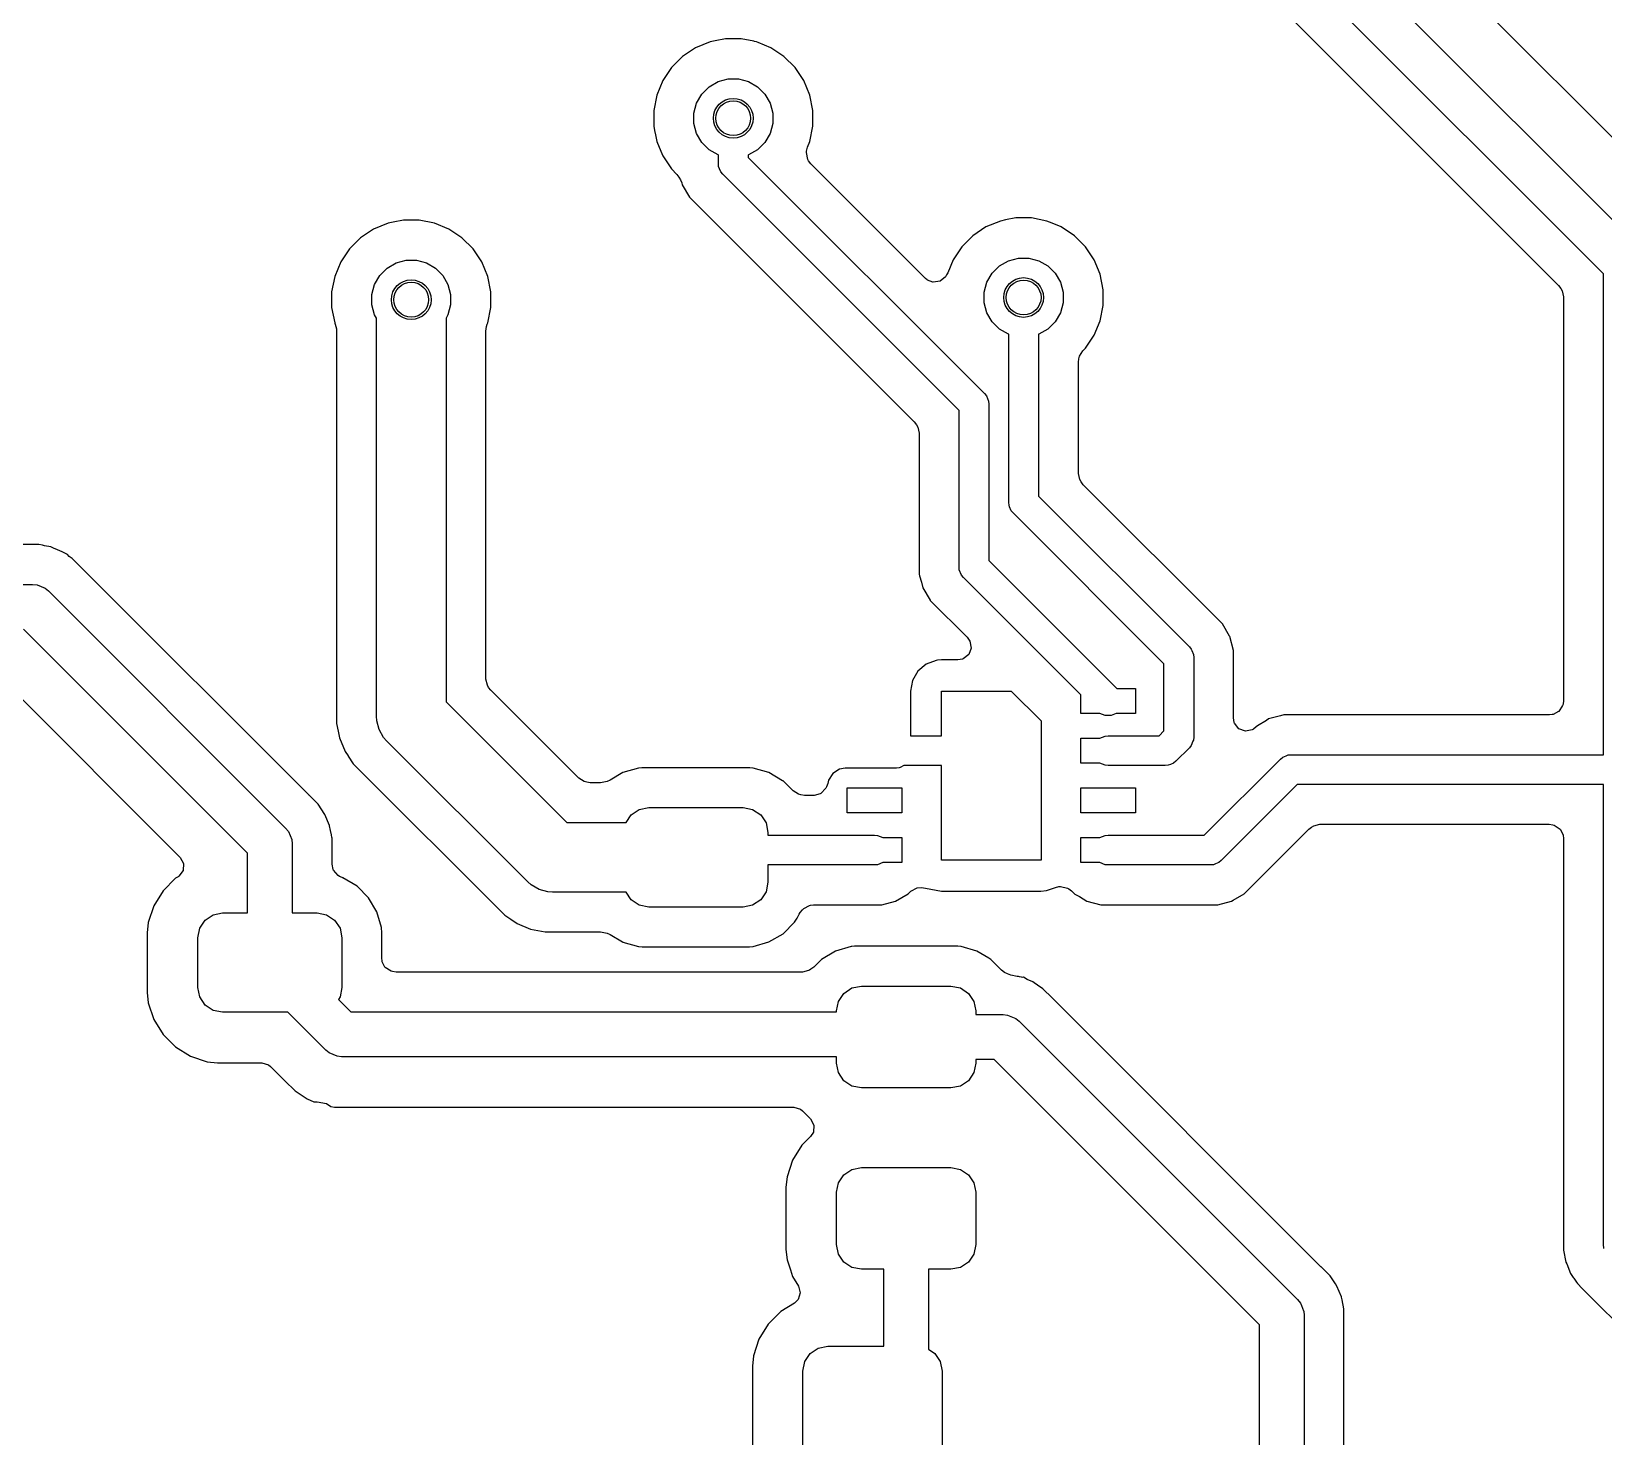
# Model space of a CAD drawing. Header units: inches. Extents: x 0.23 to 2.97, y 0.23 to 2.17.
# Drawn here: x 1.923 to 2.545, y 1.224 to 1.78 of the extents above; entities that cross this region are included whole.
import ezdxf

# ---------------------------------------------------------------- set-up
doc = ezdxf.new("R2010")
doc.units = ezdxf.units.IN
doc.header["$MEASUREMENT"] = 0
doc.layers.add('BLACK', color=250, linetype='CONTINUOUS')

msp = doc.modelspace()

# ---------------------------------------------------------------- linework, layer by layer
at = {"layer": 'BLACK', "linetype": 'CONTINUOUS'}
for p, q in [((2.5769, 1.71002), (2.40977, 1.87715)), ((2.42905, 1.82534), (2.56026, 1.69412)), ((2.54514, 1.68419), (2.41911, 1.81022)), ((2.41433, 1.7927), (2.52742, 1.67962)), ((2.19135, 1.77616), (2.18561, 1.77379)), ((2.19342, 1.77657), (2.19135, 1.77616)), ((2.19135, 1.77616), (2.19135, 1.77616)), ((2.19135, 1.77616), (2.19135, 1.77616)), ((2.19744, 1.77737), (2.19342, 1.77657)), ((2.20365, 1.77737), (2.19744, 1.77737)), ((2.19744, 1.77737), (2.19744, 1.77737)), ((2.19744, 1.77737), (2.19744, 1.77737)), ((2.20865, 1.77638), (2.20365, 1.77737)), ((2.20365, 1.77737), (2.20365, 1.77737)), ((2.20365, 1.77737), (2.20365, 1.77737)), ((2.20891, 1.77633), (2.20865, 1.77638)), ((2.20865, 1.77638), (2.20865, 1.77638)), ((2.20974, 1.77616), (2.20891, 1.77633)), ((2.21044, 1.77587), (2.20974, 1.77616)), ((2.20974, 1.77616), (2.20974, 1.77616)), ((2.21547, 1.77379), (2.21044, 1.77587)), ((2.18045, 1.77034), (2.17606, 1.76595)), ((2.18561, 1.77379), (2.18045, 1.77034)), ((2.18045, 1.77034), (2.18045, 1.77034)), ((2.22063, 1.77034), (2.21547, 1.77379)), ((2.22502, 1.76595), (2.22063, 1.77034)), ((2.17606, 1.76595), (2.17261, 1.76079)), ((2.17606, 1.76595), (2.17606, 1.76595)), ((2.22847, 1.76079), (2.22502, 1.76595)), ((2.17261, 1.76079), (2.17024, 1.75505)), ((2.18805, 1.75545), (2.19096, 1.75835)), ((2.19096, 1.75835), (2.19452, 1.76041)), ((2.19452, 1.76041), (2.19849, 1.76147)), ((2.19849, 1.76147), (2.2026, 1.76147)), ((2.2026, 1.76147), (2.20657, 1.76041)), ((2.20657, 1.76041), (2.21013, 1.75835)), ((2.21013, 1.75835), (2.21304, 1.75545)), ((2.23085, 1.75505), (2.22847, 1.76079)), ((2.17024, 1.75505), (2.16903, 1.74896)), ((2.18493, 1.74791), (2.18599, 1.75188)), ((2.18599, 1.75188), (2.18805, 1.75545)), ((2.21304, 1.75545), (2.21509, 1.75188)), ((2.21509, 1.75188), (2.21616, 1.74791)), ((2.23206, 1.74896), (2.23085, 1.75505)), ((2.16903, 1.74896), (2.16903, 1.74275)), ((2.18493, 1.7438), (2.18493, 1.74791)), ((2.18599, 1.73983), (2.18493, 1.7438)), ((2.21616, 1.7438), (2.21509, 1.73983)), ((2.21616, 1.74791), (2.21616, 1.7438)), ((2.23206, 1.74275), (2.23206, 1.74896)), ((2.16903, 1.74275), (2.16938, 1.74098)), ((2.16938, 1.74098), (2.16971, 1.73934)), ((2.16971, 1.73934), (2.17024, 1.73667)), ((2.18805, 1.73627), (2.18599, 1.73983)), ((2.21509, 1.73983), (2.21304, 1.73627)), ((2.23085, 1.73667), (2.23206, 1.74275)), ((2.17024, 1.73667), (2.17024, 1.73667)), ((2.17024, 1.73667), (2.17024, 1.73667)), ((2.17024, 1.73667), (2.1718, 1.73289)), ((2.1718, 1.73289), (2.17261, 1.73093)), ((2.19096, 1.73336), (2.18805, 1.73627)), ((2.19452, 1.73131), (2.19096, 1.73336)), ((2.19464, 1.73128), (2.19452, 1.73131)), ((2.19464, 1.72791), (2.19464, 1.73128)), ((2.20657, 1.73131), (2.20645, 1.73128)), ((2.20645, 1.73128), (2.20645, 1.73036)), ((2.21013, 1.73336), (2.20657, 1.73131)), ((2.21304, 1.73627), (2.21013, 1.73336)), ((2.22949, 1.73228), (2.22953, 1.73283)), ((2.23009, 1.72955), (2.22949, 1.73228)), ((2.22953, 1.73283), (2.2299, 1.73437)), ((2.2299, 1.73437), (2.23085, 1.73667)), ((2.23085, 1.73667), (2.23085, 1.73667)), ((2.23085, 1.73667), (2.23085, 1.73667)), ((2.17261, 1.73093), (2.17606, 1.72577)), ((2.17606, 1.72577), (2.17606, 1.72577)), ((2.17606, 1.72577), (2.17824, 1.72359)), ((2.19475, 1.72676), (2.19464, 1.72791)), ((2.19512, 1.72588), (2.19475, 1.72676)), ((2.19563, 1.72463), (2.19512, 1.72588)), ((2.20645, 1.73036), (2.30003, 1.63678)), ((2.23039, 1.729), (2.23009, 1.72955)), ((2.23123, 1.72787), (2.23039, 1.729)), ((2.27671, 1.6824), (2.23123, 1.72787)), ((2.17824, 1.72359), (2.17903, 1.72257)), ((2.17903, 1.72257), (2.17966, 1.72147)), ((2.17966, 1.72147), (2.18015, 1.72028)), ((2.18015, 1.72028), (2.18035, 1.71955)), ((2.18035, 1.71955), (2.18035, 1.71955)), ((2.18035, 1.71955), (2.18035, 1.71955)), ((2.18035, 1.71955), (2.1832, 1.71461)), ((2.19637, 1.72374), (2.19563, 1.72463)), ((2.28995, 1.63015), (2.19637, 1.72374)), ((2.1832, 1.71461), (2.1832, 1.71461)), ((2.1832, 1.71461), (2.1832, 1.71461)), ((2.1832, 1.71461), (2.1832, 1.71461)), ((2.1832, 1.71461), (2.27223, 1.62558)), ((2.31244, 1.70637), (2.30842, 1.70557)), ((2.31865, 1.70637), (2.31244, 1.70637)), ((2.31244, 1.70637), (2.31244, 1.70637)), ((2.31244, 1.70637), (2.31244, 1.70637)), ((2.32474, 1.70516), (2.31865, 1.70637)), ((2.31865, 1.70637), (2.31865, 1.70637)), ((2.31865, 1.70637), (2.31865, 1.70637)), ((2.05807, 1.70193), (2.05291, 1.69848)), ((2.06381, 1.7043), (2.05807, 1.70193)), ((2.06587, 1.70472), (2.06381, 1.7043)), ((2.06381, 1.7043), (2.06381, 1.7043)), ((2.06381, 1.7043), (2.06381, 1.7043)), ((2.0699, 1.70552), (2.06587, 1.70472)), ((2.0761, 1.70552), (2.0699, 1.70552)), ((2.0699, 1.70552), (2.0699, 1.70552)), ((2.0699, 1.70552), (2.0699, 1.70552)), ((2.08219, 1.7043), (2.0761, 1.70552)), ((2.0761, 1.70552), (2.0761, 1.70552)), ((2.0761, 1.70552), (2.0761, 1.70552)), ((2.08793, 1.70193), (2.08219, 1.7043)), ((2.08219, 1.7043), (2.08219, 1.7043)), ((2.08219, 1.7043), (2.08219, 1.7043)), ((2.09309, 1.69848), (2.08793, 1.70193)), ((2.30061, 1.70279), (2.29545, 1.69934)), ((2.30635, 1.70516), (2.30061, 1.70279)), ((2.30842, 1.70557), (2.30635, 1.70516)), ((2.30635, 1.70516), (2.30635, 1.70516)), ((2.30635, 1.70516), (2.30635, 1.70516)), ((2.32681, 1.7043), (2.32474, 1.70516)), ((2.32474, 1.70516), (2.32474, 1.70516)), ((2.33047, 1.70279), (2.32681, 1.7043)), ((2.33563, 1.69934), (2.33047, 1.70279)), ((2.04852, 1.69409), (2.04507, 1.68893)), ((2.05291, 1.69848), (2.04852, 1.69409)), ((2.04852, 1.69409), (2.04852, 1.69409)), ((2.05291, 1.69848), (2.05291, 1.69848)), ((2.09748, 1.69409), (2.09309, 1.69848)), ((2.10093, 1.68893), (2.09748, 1.69409)), ((2.29106, 1.69495), (2.28761, 1.68979)), ((2.29545, 1.69934), (2.29106, 1.69495)), ((2.29106, 1.69495), (2.29106, 1.69495)), ((2.29545, 1.69934), (2.29545, 1.69934)), ((2.34002, 1.69495), (2.33563, 1.69934)), ((2.34347, 1.68979), (2.34002, 1.69495)), ((2.04507, 1.68893), (2.0427, 1.68319)), ((2.06341, 1.68649), (2.06697, 1.68855)), ((2.06697, 1.68855), (2.07094, 1.68961)), ((2.07094, 1.68961), (2.07506, 1.68961)), ((2.07506, 1.68961), (2.07903, 1.68855)), ((2.07903, 1.68855), (2.08259, 1.68649)), ((2.1033, 1.68319), (2.10093, 1.68893)), ((2.28761, 1.68979), (2.28548, 1.68464)), ((2.30596, 1.68735), (2.30952, 1.68941)), ((2.30952, 1.68941), (2.31349, 1.69047)), ((2.31349, 1.69047), (2.3176, 1.69047)), ((2.3176, 1.69047), (2.32157, 1.68941)), ((2.32157, 1.68941), (2.32513, 1.68735)), ((2.34585, 1.68405), (2.34347, 1.68979)), ((2.0427, 1.68319), (2.04148, 1.6771)), ((2.05845, 1.68003), (2.06051, 1.68359)), ((2.06051, 1.68359), (2.06341, 1.68649)), ((2.08259, 1.68649), (2.08549, 1.68359)), ((2.08549, 1.68359), (2.08755, 1.68003)), ((2.10452, 1.6771), (2.1033, 1.68319)), ((2.27737, 1.68184), (2.27671, 1.6824)), ((2.27747, 1.68177), (2.27737, 1.68184)), ((2.27957, 1.68093), (2.27747, 1.68177)), ((2.28245, 1.68129), (2.27968, 1.68091)), ((2.28458, 1.6831), (2.28245, 1.68129)), ((2.28505, 1.68382), (2.28458, 1.6831)), ((2.28548, 1.68464), (2.28505, 1.68382)), ((2.30099, 1.68088), (2.30305, 1.68445)), ((2.30305, 1.68445), (2.30596, 1.68735)), ((2.32513, 1.68735), (2.32804, 1.68445)), ((2.32804, 1.68445), (2.33009, 1.68088)), ((2.34706, 1.67796), (2.34585, 1.68405)), ((2.54514, 1.49376), (2.54514, 1.68419)), ((2.04148, 1.6771), (2.04148, 1.6709)), ((2.05739, 1.67606), (2.05845, 1.68003)), ((2.05739, 1.67194), (2.05739, 1.67606)), ((2.08755, 1.68003), (2.08861, 1.67606)), ((2.08861, 1.67606), (2.08861, 1.67194)), ((2.10452, 1.6709), (2.10452, 1.6771)), ((2.27968, 1.68091), (2.27957, 1.68093)), ((2.27968, 1.68091), (2.27968, 1.68091)), ((2.29993, 1.67691), (2.30099, 1.68088)), ((2.29993, 1.6728), (2.29993, 1.67691)), ((2.33009, 1.68088), (2.33116, 1.67691)), ((2.33116, 1.67691), (2.33116, 1.6728)), ((2.34706, 1.67175), (2.34706, 1.67796)), ((2.52742, 1.67962), (2.52826, 1.67849)), ((2.52826, 1.67849), (2.52877, 1.67756)), ((2.52877, 1.67756), (2.52937, 1.67518)), ((2.52937, 1.67518), (2.52937, 1.51521)), ((2.04148, 1.6709), (2.0427, 1.66481)), ((2.05845, 1.66797), (2.05739, 1.67194)), ((2.08861, 1.67194), (2.08755, 1.66797)), ((2.1033, 1.66481), (2.10452, 1.6709)), ((2.30099, 1.66883), (2.29993, 1.6728)), ((2.30305, 1.66527), (2.30099, 1.66883)), ((2.33009, 1.66883), (2.32804, 1.66527)), ((2.33116, 1.6728), (2.33009, 1.66883)), ((2.34585, 1.66567), (2.34706, 1.67175)), ((2.0427, 1.66481), (2.04272, 1.66475)), ((2.04272, 1.66475), (2.04276, 1.66464)), ((2.04276, 1.66464), (2.04289, 1.66434)), ((2.04289, 1.66434), (2.04317, 1.66341)), ((2.04317, 1.66341), (2.04336, 1.66247)), ((2.05922, 1.66664), (2.05845, 1.66797)), ((2.05922, 1.509), (2.05922, 1.66664)), ((2.08755, 1.66797), (2.08678, 1.66664)), ((2.08678, 1.66664), (2.08678, 1.51471)), ((2.10264, 1.66247), (2.10283, 1.66341)), ((2.10283, 1.66341), (2.10311, 1.66434)), ((2.10311, 1.66434), (2.1033, 1.66481)), ((2.30596, 1.66236), (2.30305, 1.66527)), ((2.32804, 1.66527), (2.32513, 1.66236)), ((2.34347, 1.65993), (2.34585, 1.66567)), ((2.04336, 1.66247), (2.04345, 1.6615)), ((2.04345, 1.6615), (2.04345, 1.50609)), ((2.10255, 1.6615), (2.10264, 1.66247)), ((2.10255, 1.52371), (2.10255, 1.6615)), ((2.10264, 1.66247), (2.10264, 1.66247)), ((2.30952, 1.66031), (2.30596, 1.66236)), ((2.30964, 1.66028), (2.30952, 1.66031)), ((2.30964, 1.5937), (2.30964, 1.66028)), ((2.32157, 1.66031), (2.32145, 1.66028)), ((2.32145, 1.66028), (2.32145, 1.59614)), ((2.32513, 1.66236), (2.32157, 1.66031)), ((2.34002, 1.65477), (2.34347, 1.65993)), ((2.33722, 1.64919), (2.33742, 1.65059)), ((2.33742, 1.65059), (2.33771, 1.6516)), ((2.33771, 1.6516), (2.33897, 1.65371)), ((2.33897, 1.65371), (2.34002, 1.65477)), ((2.33722, 1.60515), (2.33722, 1.64919)), ((2.30003, 1.63678), (2.30077, 1.63588)), ((2.30077, 1.63588), (2.30121, 1.63482)), ((2.30121, 1.63482), (2.30165, 1.63375)), ((2.30165, 1.63375), (2.30176, 1.6326)), ((2.30176, 1.6326), (2.30176, 1.57062)), ((2.27223, 1.62558), (2.27307, 1.62445)), ((2.28995, 1.56817), (2.28995, 1.63015)), ((2.27307, 1.62445), (2.27358, 1.62353)), ((2.27358, 1.62353), (2.27419, 1.62115)), ((2.27419, 1.62115), (2.27419, 1.56532)), ((2.33782, 1.60277), (2.33722, 1.60515)), ((2.33833, 1.60185), (2.33782, 1.60277)), ((2.33917, 1.60072), (2.33833, 1.60185)), ((2.39434, 1.54555), (2.33917, 1.60072)), ((2.32145, 1.59614), (2.38118, 1.53642)), ((2.30975, 1.59254), (2.30964, 1.5937)), ((2.31001, 1.59191), (2.30975, 1.59254)), ((2.31063, 1.59042), (2.31001, 1.59191)), ((2.31137, 1.58952), (2.31063, 1.59042)), ((2.37109, 1.52979), (2.31137, 1.58952)), ((1.92547, 1.57698), (1.02738, 1.57698)), ((1.92695, 1.57669), (1.92547, 1.57698)), ((1.92547, 1.57698), (1.92547, 1.57698)), ((1.92547, 1.57698), (1.92547, 1.57698)), ((1.92547, 1.57698), (1.92547, 1.57698)), ((1.92769, 1.57654), (1.92695, 1.57669)), ((1.92695, 1.57669), (1.92695, 1.57669)), ((1.93023, 1.57603), (1.92769, 1.57654)), ((1.92769, 1.57654), (1.92769, 1.57654)), ((1.93083, 1.57579), (1.93023, 1.57603)), ((1.93023, 1.57603), (1.93023, 1.57603)), ((1.93154, 1.57549), (1.93083, 1.57579)), ((1.93199, 1.5753), (1.93154, 1.57549)), ((1.93471, 1.57418), (1.93199, 1.5753)), ((1.93199, 1.5753), (1.93199, 1.5753)), ((1.93688, 1.57309), (1.93471, 1.57418)), ((1.93471, 1.57418), (1.93471, 1.57418)), ((1.93758, 1.57226), (1.93688, 1.57309)), ((1.93875, 1.57148), (1.93758, 1.57226)), ((1.94239, 1.56784), (1.93875, 1.57148)), ((1.93875, 1.57148), (1.93875, 1.57148)), ((1.93875, 1.57148), (1.93875, 1.57148)), ((1.93875, 1.57148), (1.93875, 1.57148)), ((2.30176, 1.57062), (2.35243, 1.51995)), ((2.03251, 1.47772), (1.94239, 1.56784)), ((1.94239, 1.56784), (1.94239, 1.56784)), ((2.27419, 1.56532), (2.27436, 1.56465)), ((2.27436, 1.56465), (2.27436, 1.56465)), ((2.27436, 1.56465), (2.27506, 1.56205)), ((2.29007, 1.56702), (2.28995, 1.56817)), ((2.29095, 1.56489), (2.29007, 1.56702)), ((2.29168, 1.564), (2.29095, 1.56489)), ((2.33817, 1.51751), (2.29168, 1.564)), ((1.02495, 1.56121), (1.92305, 1.56121)), ((1.92305, 1.56121), (1.92478, 1.56104)), ((1.92478, 1.56104), (1.92478, 1.56104)), ((1.92478, 1.56104), (1.92797, 1.55972)), ((1.92797, 1.55972), (1.92931, 1.55862)), ((1.92931, 1.55862), (2.02326, 1.46467)), ((2.27506, 1.56205), (2.27566, 1.55981)), ((2.27566, 1.55981), (2.27848, 1.55493)), ((2.27848, 1.55493), (2.27852, 1.55487)), ((2.27852, 1.55487), (2.27852, 1.55487)), ((2.27852, 1.55487), (2.29312, 1.54026)), ((2.39712, 1.54074), (2.39434, 1.54555)), ((2.39434, 1.54555), (2.39434, 1.54555)), ((2.39434, 1.54555), (2.39434, 1.54555)), ((2.39434, 1.54555), (2.39434, 1.54555)), ((2.00814, 1.45473), (1.91938, 1.5435)), ((2.29312, 1.54026), (2.29396, 1.53913)), ((2.29396, 1.53913), (2.29418, 1.53874)), ((2.29418, 1.53874), (2.29477, 1.53601)), ((2.39719, 1.54062), (2.39712, 1.54074)), ((2.3972, 1.54061), (2.39719, 1.54062)), ((2.39867, 1.53509), (2.3972, 1.54061)), ((2.3972, 1.54061), (2.3972, 1.54061)), ((2.3972, 1.54061), (2.3972, 1.54061)), ((2.3972, 1.54061), (2.3972, 1.54061)), ((2.2938, 1.53339), (2.29156, 1.53171)), ((2.29477, 1.53601), (2.2938, 1.53339)), ((2.38118, 1.53642), (2.38191, 1.53552)), ((2.38191, 1.53552), (2.38211, 1.53504)), ((2.38211, 1.53504), (2.38279, 1.53339)), ((2.38279, 1.53339), (2.38291, 1.53224)), ((2.38291, 1.53224), (2.38291, 1.50071)), ((2.39867, 1.50831), (2.39867, 1.53509)), ((2.39867, 1.53509), (2.39867, 1.53509)), ((2.27362, 1.52689), (2.27148, 1.52318)), ((2.27689, 1.52964), (2.27362, 1.52689)), ((2.28092, 1.5311), (2.27689, 1.52964)), ((2.27689, 1.52964), (2.27689, 1.52964)), ((2.28145, 1.53115), (2.28092, 1.5311)), ((2.28092, 1.5311), (2.28092, 1.5311)), ((2.28306, 1.53129), (2.28145, 1.53115)), ((2.28954, 1.53129), (2.28306, 1.53129)), ((2.29127, 1.5316), (2.28954, 1.53129)), ((2.29138, 1.53164), (2.29127, 1.5316)), ((2.29156, 1.53171), (2.29138, 1.53164)), ((2.37109, 1.50315), (2.37109, 1.52979)), ((1.91252, 1.52205), (1.98152, 1.45304)), ((2.10315, 1.52134), (2.10255, 1.52371)), ((2.10366, 1.52041), (2.10315, 1.52134)), ((2.1045, 1.51928), (2.10366, 1.52041)), ((2.13939, 1.4844), (2.1045, 1.51928)), ((2.27148, 1.52318), (2.27073, 1.51897)), ((2.35243, 1.51995), (2.35983, 1.51995)), ((2.35983, 1.51995), (2.35983, 1.51011)), ((2.08678, 1.51471), (2.13461, 1.46688)), ((2.27073, 1.51897), (2.27073, 1.50125)), ((2.28306, 1.50125), (2.28306, 1.51897)), ((2.28306, 1.51897), (2.31061, 1.51897)), ((2.31061, 1.51897), (2.32243, 1.50716)), ((2.33817, 1.51011), (2.33817, 1.51751)), ((2.529, 1.51321), (2.52749, 1.51086)), ((2.52917, 1.51381), (2.529, 1.51321)), ((2.52937, 1.51521), (2.52917, 1.51381)), ((2.05934, 1.5072), (2.05922, 1.509)), ((2.06027, 1.50373), (2.05934, 1.5072)), ((2.32243, 1.50716), (2.32243, 1.45204)), ((2.34575, 1.51011), (2.33817, 1.51011)), ((2.34785, 1.50924), (2.34575, 1.51011)), ((2.35015, 1.50924), (2.34785, 1.50924)), ((2.35225, 1.51011), (2.35015, 1.50924)), ((2.35983, 1.51011), (2.35225, 1.51011)), ((2.39899, 1.50657), (2.39867, 1.50831)), ((2.41172, 1.50728), (2.40812, 1.5052)), ((2.41257, 1.50791), (2.41172, 1.50728)), ((2.41259, 1.50793), (2.41257, 1.50791)), ((2.4173, 1.50919), (2.41259, 1.50793)), ((2.41857, 1.50953), (2.4173, 1.50919)), ((2.52388, 1.50953), (2.41857, 1.50953)), ((2.52493, 1.50964), (2.52388, 1.50953)), ((2.52524, 1.50971), (2.52493, 1.50964)), ((2.52743, 1.51081), (2.52524, 1.50971)), ((2.52749, 1.51086), (2.52743, 1.51081)), ((2.52749, 1.51086), (2.52749, 1.51086)), ((2.04345, 1.50609), (2.04405, 1.50307)), ((2.04405, 1.50307), (2.04459, 1.50038)), ((2.06207, 1.50061), (2.06027, 1.50373)), ((2.06326, 1.49926), (2.06207, 1.50061)), ((2.27073, 1.50125), (2.28306, 1.50125)), ((2.34575, 1.50027), (2.34785, 1.50114)), ((2.34785, 1.50114), (2.349, 1.50125)), ((2.349, 1.50125), (2.36919, 1.50125)), ((2.36919, 1.50125), (2.37109, 1.50315)), ((2.38291, 1.50071), (2.38279, 1.49956)), ((2.39909, 1.50629), (2.39899, 1.50657)), ((2.40077, 1.50405), (2.39909, 1.50629)), ((2.39909, 1.50629), (2.39909, 1.50629)), ((2.40339, 1.50307), (2.40077, 1.50405)), ((2.40612, 1.50367), (2.40339, 1.50307)), ((2.40652, 1.50388), (2.40612, 1.50367)), ((2.40765, 1.50473), (2.40652, 1.50388)), ((2.40812, 1.5052), (2.40765, 1.50473)), ((2.40812, 1.5052), (2.40812, 1.5052)), ((2.40812, 1.5052), (2.40812, 1.5052)), ((2.04459, 1.50038), (2.04459, 1.50038)), ((2.04459, 1.50038), (2.04682, 1.495)), ((2.04682, 1.495), (2.04682, 1.495)), ((2.04682, 1.495), (2.04798, 1.49326)), ((2.11915, 1.44336), (2.06326, 1.49926)), ((2.33817, 1.49043), (2.33817, 1.50027)), ((2.33817, 1.50027), (2.34575, 1.50027)), ((2.38118, 1.49653), (2.37581, 1.49117)), ((2.38191, 1.49743), (2.38118, 1.49653)), ((2.38261, 1.49913), (2.38191, 1.49743)), ((2.38279, 1.49956), (2.38261, 1.49913)), ((2.04798, 1.49326), (2.04798, 1.49326)), ((2.04798, 1.49326), (2.04798, 1.49326)), ((2.04798, 1.49326), (2.04807, 1.49313)), ((2.04807, 1.49313), (2.04807, 1.49313)), ((2.04807, 1.49313), (2.04807, 1.49313)), ((2.04807, 1.49313), (2.05005, 1.49017)), ((2.05005, 1.49017), (2.05005, 1.49016)), ((2.05005, 1.49016), (2.11006, 1.43015)), ((2.163, 1.48844), (2.15679, 1.48664)), ((2.16308, 1.48845), (2.163, 1.48844)), ((2.1632, 1.48846), (2.16308, 1.48845)), ((2.16434, 1.48855), (2.1632, 1.48846)), ((2.16445, 1.48856), (2.16434, 1.48855)), ((2.16434, 1.48855), (2.16434, 1.48855)), ((2.20703, 1.48856), (2.16445, 1.48856)), ((2.16445, 1.48856), (2.16445, 1.48856)), ((2.20714, 1.48855), (2.20703, 1.48856)), ((2.20703, 1.48856), (2.20703, 1.48856)), ((2.20848, 1.48844), (2.20714, 1.48855)), ((2.20714, 1.48855), (2.20714, 1.48855)), ((2.21469, 1.48664), (2.20848, 1.48844)), ((2.24488, 1.48848), (2.24257, 1.48802)), ((2.26524, 1.48848), (2.24488, 1.48848)), ((2.26629, 1.48859), (2.26524, 1.48848)), ((2.2666, 1.48866), (2.26629, 1.48859)), ((2.26816, 1.48944), (2.2666, 1.48866)), ((2.28306, 1.48944), (2.26816, 1.48944)), ((2.28306, 1.45204), (2.28306, 1.48944)), ((2.34575, 1.49043), (2.33817, 1.49043)), ((2.34785, 1.48955), (2.34575, 1.49043)), ((2.349, 1.48944), (2.34785, 1.48955)), ((2.37164, 1.48944), (2.349, 1.48944)), ((2.37279, 1.48955), (2.37164, 1.48944)), ((2.37367, 1.48992), (2.37279, 1.48955)), ((2.37492, 1.49044), (2.37367, 1.48992)), ((2.37581, 1.49117), (2.37492, 1.49044)), ((2.3871, 1.46188), (2.41725, 1.49203)), ((2.41725, 1.49203), (2.41814, 1.49277)), ((2.41814, 1.49277), (2.41956, 1.49335)), ((2.41956, 1.49335), (2.42027, 1.49365)), ((2.42027, 1.49365), (2.42143, 1.49376)), ((2.42143, 1.49376), (2.54514, 1.49376)), ((2.1415, 1.48315), (2.13939, 1.4844)), ((2.14251, 1.48285), (2.1415, 1.48315)), ((2.1439, 1.48265), (2.14251, 1.48285)), ((2.14802, 1.48265), (2.1439, 1.48265)), ((2.14933, 1.48283), (2.14802, 1.48265)), ((2.15057, 1.48316), (2.14933, 1.48283)), ((2.15179, 1.48368), (2.15057, 1.48316)), ((2.15679, 1.48664), (2.15179, 1.48368)), ((2.2201, 1.48344), (2.21469, 1.48664)), ((2.22026, 1.48334), (2.2201, 1.48344)), ((2.22421, 1.4794), (2.22026, 1.48334)), ((2.22026, 1.48334), (2.22026, 1.48334)), ((2.23796, 1.48234), (2.23749, 1.48101)), ((2.23822, 1.48366), (2.23796, 1.48234)), ((2.23996, 1.48627), (2.23822, 1.48366)), ((2.23822, 1.48366), (2.23822, 1.48366)), ((2.24257, 1.48802), (2.23996, 1.48627)), ((2.24257, 1.48802), (2.24257, 1.48802)), ((2.24257, 1.48802), (2.24257, 1.48802)), ((2.24257, 1.48802), (2.24257, 1.48802)), ((2.42387, 1.48195), (2.39372, 1.4518)), ((2.54514, 1.48195), (2.42387, 1.48195)), ((2.54514, 1.29993), (2.54514, 1.48195)), ((2.03257, 1.47765), (2.03251, 1.47772)), ((2.03251, 1.47772), (2.03251, 1.47772)), ((2.0327, 1.47753), (2.03257, 1.47765)), ((2.03257, 1.47765), (2.03257, 1.47765)), ((2.03613, 1.4741), (2.0327, 1.47753)), ((2.0327, 1.47753), (2.0327, 1.47753)), ((2.22632, 1.47815), (2.22421, 1.4794)), ((2.22732, 1.47785), (2.22632, 1.47815)), ((2.22872, 1.47765), (2.22732, 1.47785)), ((2.23254, 1.47765), (2.22872, 1.47765)), ((2.235, 1.4783), (2.23254, 1.47765)), ((2.23526, 1.47845), (2.235, 1.4783)), ((2.2372, 1.48046), (2.23526, 1.47845)), ((2.23749, 1.48101), (2.2372, 1.48046)), ((2.24565, 1.47074), (2.24565, 1.48058)), ((2.24565, 1.48058), (2.26731, 1.48058)), ((2.26731, 1.48058), (2.26731, 1.47074)), ((2.33817, 1.47074), (2.33817, 1.48058)), ((2.33817, 1.48058), (2.35983, 1.48058)), ((2.35983, 1.48058), (2.35983, 1.47074)), ((2.03882, 1.47007), (2.03613, 1.4741)), ((2.03613, 1.4741), (2.03613, 1.4741)), ((2.03613, 1.4741), (2.03613, 1.4741)), ((2.0406, 1.46577), (2.03882, 1.47007)), ((2.03882, 1.47007), (2.03882, 1.47007)), ((2.03882, 1.47007), (2.03882, 1.47007)), ((2.03882, 1.47007), (2.03882, 1.47007)), ((2.03882, 1.47007), (2.03882, 1.47007)), ((2.15806, 1.46688), (2.16008, 1.4699)), ((2.16008, 1.4699), (2.16327, 1.47204)), ((2.16327, 1.47204), (2.16704, 1.47279)), ((2.16704, 1.47279), (2.20444, 1.47279)), ((2.20444, 1.47279), (2.20821, 1.47204)), ((2.20821, 1.47204), (2.2114, 1.4699)), ((2.2114, 1.4699), (2.21353, 1.46671)), ((2.26731, 1.47074), (2.24565, 1.47074)), ((2.35983, 1.47074), (2.33817, 1.47074)), ((2.02326, 1.46467), (2.02437, 1.46332)), ((2.02437, 1.46332), (2.02437, 1.46332)), ((2.02437, 1.46332), (2.02502, 1.46173)), ((2.04068, 1.46558), (2.0406, 1.46577)), ((2.0406, 1.46577), (2.0406, 1.46577)), ((2.0406, 1.46577), (2.0406, 1.46577)), ((2.04106, 1.4637), (2.04068, 1.46558)), ((2.04138, 1.46205), (2.04106, 1.4637)), ((2.04106, 1.4637), (2.04106, 1.4637)), ((2.13461, 1.46688), (2.15806, 1.46688)), ((2.21353, 1.46671), (2.21428, 1.46294)), ((2.40285, 1.43863), (2.42845, 1.46423)), ((2.42845, 1.46423), (2.42958, 1.46507)), ((2.42958, 1.46507), (2.4305, 1.46558)), ((2.4305, 1.46558), (2.43288, 1.46619)), ((2.43288, 1.46619), (2.5237, 1.46619)), ((2.5237, 1.46619), (2.5251, 1.46598)), ((2.5251, 1.46598), (2.5257, 1.46581)), ((2.5257, 1.46581), (2.52805, 1.4643)), ((2.52805, 1.4643), (2.52805, 1.4643)), ((2.52805, 1.4643), (2.5281, 1.46424)), ((2.5281, 1.46424), (2.52919, 1.46205)), ((2.02502, 1.46173), (2.02568, 1.46015)), ((2.02568, 1.46015), (2.02569, 1.46013)), ((2.02569, 1.46013), (2.02586, 1.4584)), ((2.02586, 1.4584), (2.02586, 1.43109)), ((2.0416, 1.46097), (2.04138, 1.46205)), ((2.04163, 1.46083), (2.0416, 1.46097)), ((2.04163, 1.4504), (2.04163, 1.46083)), ((2.04163, 1.46083), (2.04163, 1.46083)), ((2.21428, 1.46294), (2.21428, 1.46188)), ((2.21428, 1.46188), (2.25648, 1.46188)), ((2.25648, 1.46188), (2.25763, 1.46177)), ((2.25763, 1.46177), (2.25973, 1.4609)), ((2.25973, 1.4609), (2.26731, 1.4609)), ((2.26731, 1.4609), (2.26731, 1.45106)), ((2.33817, 1.45106), (2.33817, 1.4609)), ((2.33817, 1.4609), (2.34575, 1.4609)), ((2.34575, 1.4609), (2.34785, 1.46177)), ((2.34785, 1.46177), (2.349, 1.46188)), ((2.349, 1.46188), (2.3871, 1.46188)), ((2.52919, 1.46205), (2.52926, 1.46175)), ((2.52926, 1.46175), (2.52937, 1.46069)), ((2.52937, 1.46069), (2.52937, 1.2975)), ((1.98152, 1.45304), (1.98284, 1.45063)), ((2.00814, 1.43109), (2.00814, 1.45473)), ((2.25973, 1.45106), (2.25763, 1.45018)), ((2.26731, 1.45106), (2.25973, 1.45106)), ((2.32243, 1.45204), (2.28306, 1.45204)), ((2.34575, 1.45106), (2.33817, 1.45106)), ((2.34785, 1.45018), (2.34575, 1.45106)), ((2.39282, 1.45107), (2.39158, 1.45055)), ((2.39372, 1.4518), (2.39282, 1.45107)), ((1.97965, 1.44483), (1.97472, 1.43989)), ((1.98063, 1.44543), (1.97965, 1.44483)), ((1.97965, 1.44483), (1.97965, 1.44483)), ((1.981, 1.44568), (1.98063, 1.44543)), ((1.98264, 1.44788), (1.981, 1.44568)), ((1.98284, 1.45063), (1.98264, 1.44788)), ((2.04208, 1.44832), (2.04163, 1.4504)), ((2.04224, 1.44798), (2.04208, 1.44832)), ((2.04407, 1.44587), (2.04224, 1.44798)), ((2.04224, 1.44798), (2.04224, 1.44798)), ((2.0446, 1.44554), (2.04407, 1.44587)), ((2.04563, 1.44509), (2.0446, 1.44554)), ((2.04562, 1.44507), (2.04563, 1.44509)), ((2.04571, 1.44503), (2.04562, 1.44507)), ((2.04589, 1.44497), (2.04571, 1.44503)), ((2.05152, 1.44164), (2.04589, 1.44497)), ((2.25648, 1.45007), (2.21428, 1.45007)), ((2.21428, 1.45007), (2.21428, 1.44326)), ((2.25763, 1.45018), (2.25648, 1.45007)), ((2.349, 1.45007), (2.34785, 1.45018)), ((2.38954, 1.45007), (2.349, 1.45007)), ((2.3907, 1.45018), (2.38954, 1.45007)), ((2.39158, 1.45055), (2.3907, 1.45018)), ((1.97472, 1.43989), (1.97105, 1.43395)), ((2.0561, 1.43707), (2.05152, 1.44164)), ((2.05152, 1.44164), (2.05152, 1.44164)), ((2.05152, 1.44164), (2.05152, 1.44164)), ((2.05152, 1.44164), (2.05152, 1.44164)), ((2.12051, 1.44217), (2.11915, 1.44336)), ((2.12362, 1.44037), (2.12051, 1.44217)), ((2.1271, 1.43944), (2.12362, 1.44037)), ((2.1289, 1.43932), (2.1271, 1.43944)), ((2.15806, 1.43932), (2.1289, 1.43932)), ((2.16008, 1.4363), (2.15806, 1.43932)), ((2.21353, 1.43949), (2.2114, 1.4363)), ((2.21428, 1.44326), (2.21353, 1.43949)), ((2.26485, 1.43578), (2.26979, 1.43863)), ((2.26979, 1.43863), (2.27087, 1.43972)), ((2.27087, 1.43972), (2.27332, 1.44106)), ((2.27332, 1.44106), (2.27524, 1.44109)), ((2.27524, 1.44109), (2.27884, 1.44046)), ((2.27884, 1.44046), (2.27884, 1.44046)), ((2.27884, 1.44046), (2.27884, 1.44046)), ((2.27884, 1.44046), (2.28306, 1.43972)), ((2.28306, 1.43972), (2.32242, 1.43972)), ((2.32242, 1.43972), (2.32457, 1.4399)), ((2.32242, 1.43972), (2.32242, 1.43972)), ((2.32457, 1.4399), (2.32815, 1.44121)), ((2.32815, 1.44121), (2.32953, 1.4415)), ((2.32953, 1.4415), (2.33017, 1.44154)), ((2.33017, 1.44154), (2.33288, 1.44093)), ((2.33288, 1.44093), (2.33341, 1.44064)), ((2.33341, 1.44064), (2.33452, 1.4398)), ((2.33452, 1.4398), (2.3352, 1.43913)), ((2.3352, 1.43913), (2.33569, 1.43863)), ((2.33569, 1.43863), (2.33569, 1.43863)), ((2.33569, 1.43863), (2.33569, 1.43863)), ((2.33569, 1.43863), (2.33569, 1.43863)), ((2.33569, 1.43863), (2.33569, 1.43863)), ((2.33569, 1.43863), (2.33572, 1.43861)), ((2.33572, 1.43861), (2.33582, 1.43856)), ((2.33582, 1.43856), (2.33761, 1.43753)), ((2.39857, 1.43616), (2.40285, 1.43863)), ((1.97105, 1.43395), (1.96885, 1.42732)), ((1.97105, 1.43395), (1.97105, 1.43395)), ((2.05939, 1.4315), (2.0561, 1.43707)), ((2.0561, 1.43707), (2.0561, 1.43707)), ((2.0561, 1.43707), (2.0561, 1.43707)), ((2.0561, 1.43707), (2.0561, 1.43707)), ((2.16327, 1.43417), (2.16008, 1.4363)), ((2.16704, 1.43342), (2.16327, 1.43417)), ((2.20444, 1.43342), (2.16704, 1.43342)), ((2.20821, 1.43417), (2.20444, 1.43342)), ((2.2114, 1.4363), (2.20821, 1.43417)), ((2.22709, 1.43125), (2.22798, 1.43235)), ((2.22798, 1.43235), (2.22854, 1.43288)), ((2.22854, 1.43288), (2.23078, 1.43408)), ((2.23078, 1.43408), (2.23109, 1.43415)), ((2.23109, 1.43415), (2.23116, 1.43417)), ((2.23116, 1.43417), (2.23231, 1.4343)), ((2.23231, 1.4343), (2.25933, 1.4343)), ((2.25933, 1.4343), (2.26485, 1.43578)), ((2.25933, 1.4343), (2.25933, 1.4343)), ((2.33761, 1.43753), (2.34063, 1.43578)), ((2.34063, 1.43578), (2.34615, 1.4343)), ((2.34615, 1.4343), (2.34615, 1.4343)), ((2.34615, 1.4343), (2.3924, 1.4343)), ((2.3924, 1.4343), (2.39791, 1.43578)), ((2.3924, 1.4343), (2.3924, 1.4343)), ((2.3924, 1.4343), (2.3924, 1.4343)), ((2.39791, 1.43578), (2.39857, 1.43616)), ((1.96885, 1.42732), (1.96844, 1.42323)), ((1.98921, 1.42501), (1.99134, 1.4282)), ((1.99134, 1.4282), (1.99453, 1.43034)), ((1.99453, 1.43034), (1.9983, 1.43109)), ((1.9983, 1.43109), (2.00814, 1.43109)), ((2.02586, 1.43109), (2.0357, 1.43109)), ((2.0357, 1.43109), (2.03947, 1.43034)), ((2.03947, 1.43034), (2.04266, 1.4282)), ((2.04266, 1.4282), (2.04479, 1.42501)), ((2.0612, 1.42528), (2.05939, 1.4315)), ((2.05939, 1.4315), (2.05939, 1.4315)), ((2.11006, 1.43015), (2.11006, 1.43015)), ((2.11006, 1.43015), (2.11245, 1.42856)), ((2.11245, 1.42856), (2.1149, 1.42692)), ((2.1149, 1.42692), (2.12028, 1.42469)), ((2.22026, 1.42286), (2.22484, 1.42744)), ((2.22484, 1.42744), (2.2258, 1.42906)), ((2.2258, 1.42906), (2.22668, 1.43055)), ((2.22668, 1.43055), (2.22709, 1.43125)), ((2.22668, 1.43055), (2.22668, 1.43055)), ((2.22668, 1.43055), (2.22668, 1.43055)), ((1.96844, 1.42323), (1.96844, 1.39957)), ((1.98846, 1.42124), (1.98921, 1.42501)), ((1.98846, 1.40156), (1.98846, 1.42124)), ((2.04479, 1.42501), (2.04554, 1.42124)), ((2.04554, 1.42124), (2.04554, 1.40156)), ((2.06125, 1.42458), (2.0612, 1.42528)), ((2.0612, 1.42528), (2.0612, 1.42528)), ((2.06131, 1.42383), (2.06125, 1.42458)), ((2.06125, 1.42458), (2.06125, 1.42458)), ((2.06131, 1.41312), (2.06131, 1.42383)), ((2.12028, 1.42469), (2.12599, 1.42356)), ((2.12599, 1.42356), (2.12599, 1.42356)), ((2.12599, 1.42356), (2.13181, 1.42356)), ((2.13181, 1.42356), (2.14802, 1.42356)), ((2.14802, 1.42356), (2.14933, 1.42338)), ((2.14933, 1.42338), (2.15057, 1.42304)), ((2.15057, 1.42304), (2.15179, 1.42253)), ((2.15179, 1.42253), (2.15667, 1.41964)), ((2.21469, 1.41957), (2.22026, 1.42286)), ((2.15667, 1.41964), (2.15678, 1.41957)), ((2.15678, 1.41957), (2.15682, 1.41956)), ((2.15682, 1.41956), (2.163, 1.41776)), ((2.163, 1.41776), (2.16445, 1.41765)), ((2.16445, 1.41765), (2.16445, 1.41765)), ((2.16445, 1.41765), (2.20703, 1.41765)), ((2.20703, 1.41765), (2.20848, 1.41776)), ((2.20703, 1.41765), (2.20703, 1.41765)), ((2.20848, 1.41776), (2.21469, 1.41957)), ((2.24103, 1.41595), (2.23546, 1.41266)), ((2.24725, 1.41776), (2.24103, 1.41595)), ((2.24732, 1.41777), (2.24725, 1.41776)), ((2.24744, 1.41777), (2.24732, 1.41777)), ((2.24858, 1.41786), (2.24744, 1.41777)), ((2.2487, 1.41787), (2.24858, 1.41786)), ((2.24858, 1.41786), (2.24858, 1.41786)), ((2.2893, 1.41787), (2.2487, 1.41787)), ((2.2487, 1.41787), (2.2487, 1.41787)), ((2.28942, 1.41786), (2.2893, 1.41787)), ((2.2893, 1.41787), (2.2893, 1.41787)), ((2.29075, 1.41776), (2.28942, 1.41786)), ((2.28942, 1.41786), (2.28942, 1.41786)), ((2.29697, 1.41595), (2.29075, 1.41776)), ((2.30175, 1.41312), (2.29697, 1.41595)), ((2.06142, 1.41207), (2.06131, 1.41312)), ((2.06149, 1.41176), (2.06142, 1.41207)), ((2.06259, 1.40957), (2.06149, 1.41176)), ((2.06264, 1.40951), (2.06259, 1.40957)), ((2.06499, 1.408), (2.06264, 1.40951)), ((2.06264, 1.40951), (2.06264, 1.40951)), ((2.06559, 1.40783), (2.06499, 1.408)), ((2.06698, 1.40763), (2.06559, 1.40783)), ((2.22796, 1.40763), (2.06698, 1.40763)), ((2.23033, 1.40823), (2.22796, 1.40763)), ((2.23071, 1.40844), (2.23033, 1.40823)), ((2.23126, 1.40874), (2.23071, 1.40844)), ((2.23239, 1.40958), (2.23126, 1.40874)), ((2.23546, 1.41266), (2.23239, 1.40958)), ((2.23546, 1.41266), (2.23546, 1.41266)), ((2.23546, 1.41266), (2.23546, 1.41266)), ((2.23546, 1.41266), (2.23546, 1.41266)), ((2.30254, 1.41266), (2.30175, 1.41312)), ((2.30679, 1.4084), (2.30254, 1.41266)), ((2.30254, 1.41266), (2.30254, 1.41266)), ((2.308, 1.40752), (2.30679, 1.4084)), ((2.30918, 1.4069), (2.308, 1.40752)), ((1.98921, 1.39779), (1.98846, 1.40156)), ((2.04554, 1.40156), (2.04479, 1.39779)), ((2.24432, 1.39922), (2.24752, 1.40135)), ((2.24752, 1.40135), (2.25128, 1.4021)), ((2.25128, 1.4021), (2.28672, 1.4021)), ((2.28672, 1.4021), (2.29048, 1.40135)), ((2.29048, 1.40135), (2.29368, 1.39922)), ((2.31051, 1.40643), (2.30918, 1.4069)), ((2.313, 1.40593), (2.31051, 1.40643)), ((2.31347, 1.40584), (2.313, 1.40593)), ((2.313, 1.40593), (2.313, 1.40593)), ((2.31387, 1.40576), (2.31347, 1.40584)), ((2.31347, 1.40584), (2.31347, 1.40584)), ((2.3147, 1.4056), (2.31387, 1.40576)), ((2.31503, 1.40552), (2.3147, 1.4056)), ((2.31554, 1.40558), (2.31503, 1.40552)), ((2.31688, 1.40468), (2.31554, 1.40558)), ((2.31914, 1.40375), (2.31688, 1.40468)), ((2.31972, 1.40336), (2.31914, 1.40375)), ((2.31914, 1.40375), (2.31914, 1.40375)), ((2.32099, 1.40251), (2.31972, 1.40336)), ((2.31972, 1.40336), (2.31972, 1.40336)), ((2.31972, 1.40336), (2.31972, 1.40336)), ((2.32317, 1.40105), (2.32099, 1.40251)), ((2.32099, 1.40251), (2.32099, 1.40251)), ((2.32318, 1.40105), (2.32317, 1.40105)), ((2.32317, 1.40105), (2.32317, 1.40105)), ((2.32317, 1.40105), (2.32317, 1.40105)), ((2.32317, 1.40105), (2.32317, 1.40105)), ((2.32317, 1.40105), (2.32317, 1.40105)), ((2.32682, 1.39741), (2.32318, 1.40105)), ((1.96844, 1.39957), (1.96844, 1.39957)), ((1.96844, 1.39957), (1.96885, 1.39548)), ((1.96885, 1.39548), (1.97105, 1.38885)), ((1.99134, 1.3946), (1.98921, 1.39779)), ((2.04479, 1.39779), (2.04413, 1.3968)), ((2.04413, 1.3968), (2.04907, 1.39186)), ((2.24144, 1.39226), (2.24219, 1.39603)), ((2.24219, 1.39603), (2.24432, 1.39922)), ((2.29368, 1.39922), (2.29581, 1.39603)), ((2.29581, 1.39603), (2.29656, 1.39226)), ((2.43328, 1.29094), (2.32682, 1.39741)), ((2.32682, 1.39741), (2.32682, 1.39741)), ((1.97105, 1.38885), (1.97472, 1.38291)), ((1.99453, 1.39247), (1.99134, 1.3946)), ((1.9983, 1.39172), (1.99453, 1.39247)), ((2.02416, 1.39172), (1.9983, 1.39172)), ((2.03914, 1.37674), (2.02416, 1.39172)), ((2.04907, 1.39186), (2.24144, 1.39186)), ((2.24144, 1.39186), (2.24144, 1.39226)), ((2.29656, 1.39226), (2.29656, 1.39078)), ((2.29656, 1.39078), (2.30748, 1.39078)), ((2.30748, 1.39078), (2.3092, 1.39061)), ((2.3092, 1.39061), (2.3092, 1.39061)), ((2.3092, 1.39061), (2.3124, 1.38929)), ((2.3124, 1.38929), (2.31374, 1.38819)), ((1.97472, 1.38291), (1.97965, 1.37798)), ((2.31374, 1.38819), (2.42404, 1.27789)), ((1.97965, 1.37798), (1.98559, 1.37431)), ((2.04048, 1.37563), (2.03914, 1.37674)), ((1.98559, 1.37431), (1.99222, 1.37211)), ((1.99222, 1.37211), (1.99631, 1.3717)), ((1.99631, 1.3717), (2.01384, 1.3717)), ((2.01384, 1.3717), (2.01648, 1.37092)), ((2.01648, 1.37092), (2.01729, 1.37027)), ((2.01729, 1.37027), (2.02297, 1.36459)), ((2.04367, 1.37431), (2.04048, 1.37563)), ((2.0454, 1.37414), (2.04367, 1.37431)), ((2.04367, 1.37431), (2.04367, 1.37431)), ((2.24144, 1.37414), (2.0454, 1.37414)), ((2.24144, 1.37159), (2.24144, 1.37414)), ((2.24219, 1.36782), (2.24144, 1.37159)), ((2.29656, 1.37159), (2.29581, 1.36782)), ((2.30381, 1.37307), (2.29656, 1.37307)), ((2.29656, 1.37307), (2.29656, 1.37159)), ((2.40891, 1.26796), (2.30381, 1.37307)), ((2.02297, 1.36459), (2.02297, 1.36459)), ((2.02297, 1.36459), (2.02699, 1.36057)), ((2.24432, 1.36463), (2.24219, 1.36782)), ((2.24752, 1.3625), (2.24432, 1.36463)), ((2.29368, 1.36463), (2.29048, 1.3625)), ((2.29581, 1.36782), (2.29368, 1.36463)), ((2.02699, 1.36057), (2.02699, 1.36057)), ((2.02699, 1.36057), (2.03172, 1.35741)), ((2.03172, 1.35741), (2.03172, 1.35741)), ((2.03172, 1.35741), (2.03172, 1.35741)), ((2.03172, 1.35741), (2.03444, 1.35628)), ((2.25128, 1.36175), (2.24752, 1.3625)), ((2.28672, 1.36175), (2.25128, 1.36175)), ((2.29048, 1.3625), (2.28672, 1.36175)), ((2.03444, 1.35628), (2.0357, 1.35628)), ((2.0357, 1.35628), (2.03947, 1.35553)), ((2.03947, 1.35553), (2.04117, 1.3544)), ((2.04117, 1.3544), (2.04256, 1.35412)), ((2.04256, 1.35412), (2.04256, 1.35412)), ((2.04256, 1.35412), (2.04256, 1.35412)), ((2.04256, 1.35412), (2.2245, 1.35412)), ((2.2245, 1.35412), (2.22714, 1.35335)), ((2.22714, 1.35335), (2.22795, 1.35269)), ((2.22795, 1.35269), (2.23119, 1.34945)), ((2.23119, 1.34945), (2.23251, 1.34704)), ((2.23251, 1.34704), (2.23231, 1.34429)), ((2.2277, 1.33906), (2.22403, 1.33312)), ((2.23119, 1.34255), (2.2277, 1.33906)), ((2.23231, 1.34429), (2.23119, 1.34255)), ((2.22403, 1.33312), (2.22184, 1.32649)), ((2.22403, 1.33312), (2.22403, 1.33312)), ((2.22184, 1.32649), (2.22142, 1.3224)), ((2.24219, 1.32418), (2.24432, 1.32737)), ((2.24432, 1.32737), (2.24752, 1.3295)), ((2.24752, 1.3295), (2.25128, 1.33025)), ((2.25128, 1.33025), (2.28672, 1.33025)), ((2.28672, 1.33025), (2.29048, 1.3295)), ((2.29048, 1.3295), (2.29368, 1.32737)), ((2.29368, 1.32737), (2.29581, 1.32418)), ((2.22142, 1.3224), (2.22142, 1.29775)), ((2.24144, 1.32041), (2.24219, 1.32418)), ((2.24144, 1.29974), (2.24144, 1.32041)), ((2.29581, 1.32418), (2.29656, 1.32041)), ((2.29656, 1.32041), (2.29656, 1.29974)), ((2.22142, 1.29775), (2.22142, 1.29775)), ((2.22142, 1.29775), (2.22184, 1.29366)), ((2.24219, 1.29597), (2.24144, 1.29974)), ((2.24432, 1.29278), (2.24219, 1.29597)), ((2.29581, 1.29597), (2.29368, 1.29278)), ((2.29656, 1.29974), (2.29581, 1.29597)), ((2.52937, 1.2975), (2.53032, 1.29275)), ((2.54531, 1.2982), (2.54514, 1.29993)), ((2.22184, 1.29366), (2.22317, 1.28965)), ((2.22317, 1.28965), (2.22403, 1.28703)), ((2.24752, 1.29065), (2.24432, 1.29278)), ((2.25128, 1.2899), (2.24752, 1.29065)), ((2.26014, 1.2899), (2.25128, 1.2899)), ((2.26014, 1.25943), (2.26014, 1.2899)), ((2.28672, 1.2899), (2.27786, 1.2899)), ((2.27786, 1.2899), (2.27786, 1.25823)), ((2.29048, 1.29065), (2.28672, 1.2899)), ((2.29368, 1.29278), (2.29048, 1.29065)), ((2.43335, 1.29088), (2.43328, 1.29094)), ((2.43328, 1.29094), (2.43328, 1.29094)), ((2.43347, 1.29076), (2.43335, 1.29088)), ((2.43335, 1.29088), (2.43335, 1.29088)), ((2.4369, 1.28733), (2.43347, 1.29076)), ((2.43347, 1.29076), (2.43347, 1.29076)), ((2.53032, 1.29275), (2.53062, 1.29202)), ((2.53062, 1.29202), (2.53062, 1.29202)), ((2.53062, 1.29202), (2.53218, 1.28827)), ((2.22403, 1.28703), (2.22636, 1.28327)), ((2.22636, 1.28327), (2.22637, 1.28325)), ((2.22637, 1.28325), (2.22709, 1.2806)), ((2.43905, 1.28411), (2.4369, 1.28733)), ((2.43959, 1.28329), (2.43905, 1.28411)), ((2.44138, 1.27897), (2.43959, 1.28329)), ((2.43959, 1.28329), (2.43959, 1.28329)), ((2.53218, 1.28827), (2.53324, 1.28668)), ((2.53324, 1.28668), (2.53343, 1.28639)), ((2.53343, 1.28639), (2.53343, 1.28639)), ((2.53343, 1.28639), (2.53343, 1.28639)), ((2.53343, 1.28639), (2.53447, 1.28483)), ((2.53447, 1.28483), (2.53487, 1.28423)), ((2.53487, 1.28423), (2.53678, 1.28232)), ((2.22478, 1.27653), (2.21933, 1.27317)), ((2.22627, 1.27797), (2.22478, 1.27653)), ((2.22709, 1.2806), (2.22627, 1.27797)), ((2.42404, 1.27789), (2.42514, 1.27655)), ((2.42514, 1.27655), (2.42514, 1.27655)), ((2.42514, 1.27655), (2.42555, 1.27555)), ((2.44143, 1.27887), (2.44138, 1.27897)), ((2.44144, 1.27884), (2.44143, 1.27887)), ((2.44145, 1.27881), (2.44144, 1.27884)), ((2.44166, 1.27777), (2.44145, 1.27881)), ((2.44145, 1.27881), (2.44145, 1.27881)), ((2.44236, 1.27424), (2.44166, 1.27777)), ((2.53678, 1.28232), (2.53858, 1.28052)), ((2.53858, 1.28052), (2.55533, 1.26377)), ((2.21933, 1.27317), (2.21439, 1.26824)), ((2.42555, 1.27555), (2.42642, 1.27345)), ((2.42642, 1.27345), (2.42646, 1.27336)), ((2.42646, 1.27336), (2.42663, 1.27163)), ((2.42663, 1.27163), (2.42663, 0.50704)), ((2.4424, 1.27406), (2.44236, 1.27424)), ((2.4424, 0.63674), (2.4424, 1.27406)), ((2.21439, 1.26824), (2.21073, 1.2623)), ((2.40891, 0.51071), (2.40891, 1.26796)), ((2.21073, 1.2623), (2.20853, 1.25567)), ((2.21073, 1.2623), (2.21073, 1.2623)), ((2.23102, 1.25655), (2.23421, 1.25868)), ((2.23421, 1.25868), (2.23798, 1.25943)), ((2.23798, 1.25943), (2.26014, 1.25943)), ((2.27786, 1.25823), (2.28037, 1.25655)), ((2.20853, 1.25567), (2.20811, 1.25158)), ((2.20811, 1.25158), (2.20811, 1.21414)), ((2.22813, 1.24959), (2.22888, 1.25336)), ((2.22888, 1.25336), (2.23102, 1.25655)), ((2.28037, 1.25655), (2.2825, 1.25336)), ((2.2825, 1.25336), (2.28325, 1.24959)), ((2.22813, 1.21613), (2.22813, 1.24959)), ((2.28325, 1.24959), (2.28325, 1.21613))]:
    msp.add_line(p, q, dxfattribs=at)
at = {"layer": 'BLACK'}
for centre in [(2.20054, 1.74586), (2.073, 1.674), (2.31554, 1.67486)]:
    msp.add_circle(centre, 0.00787, dxfattribs=at)
at = {"layer": 'WHITE'}
for centre in [(2.20054, 1.74586), (2.31554, 1.67486), (2.073, 1.674)]:
    msp.add_circle(centre, 0.00689, dxfattribs=at)

doc.saveas('drawing.dxf')
